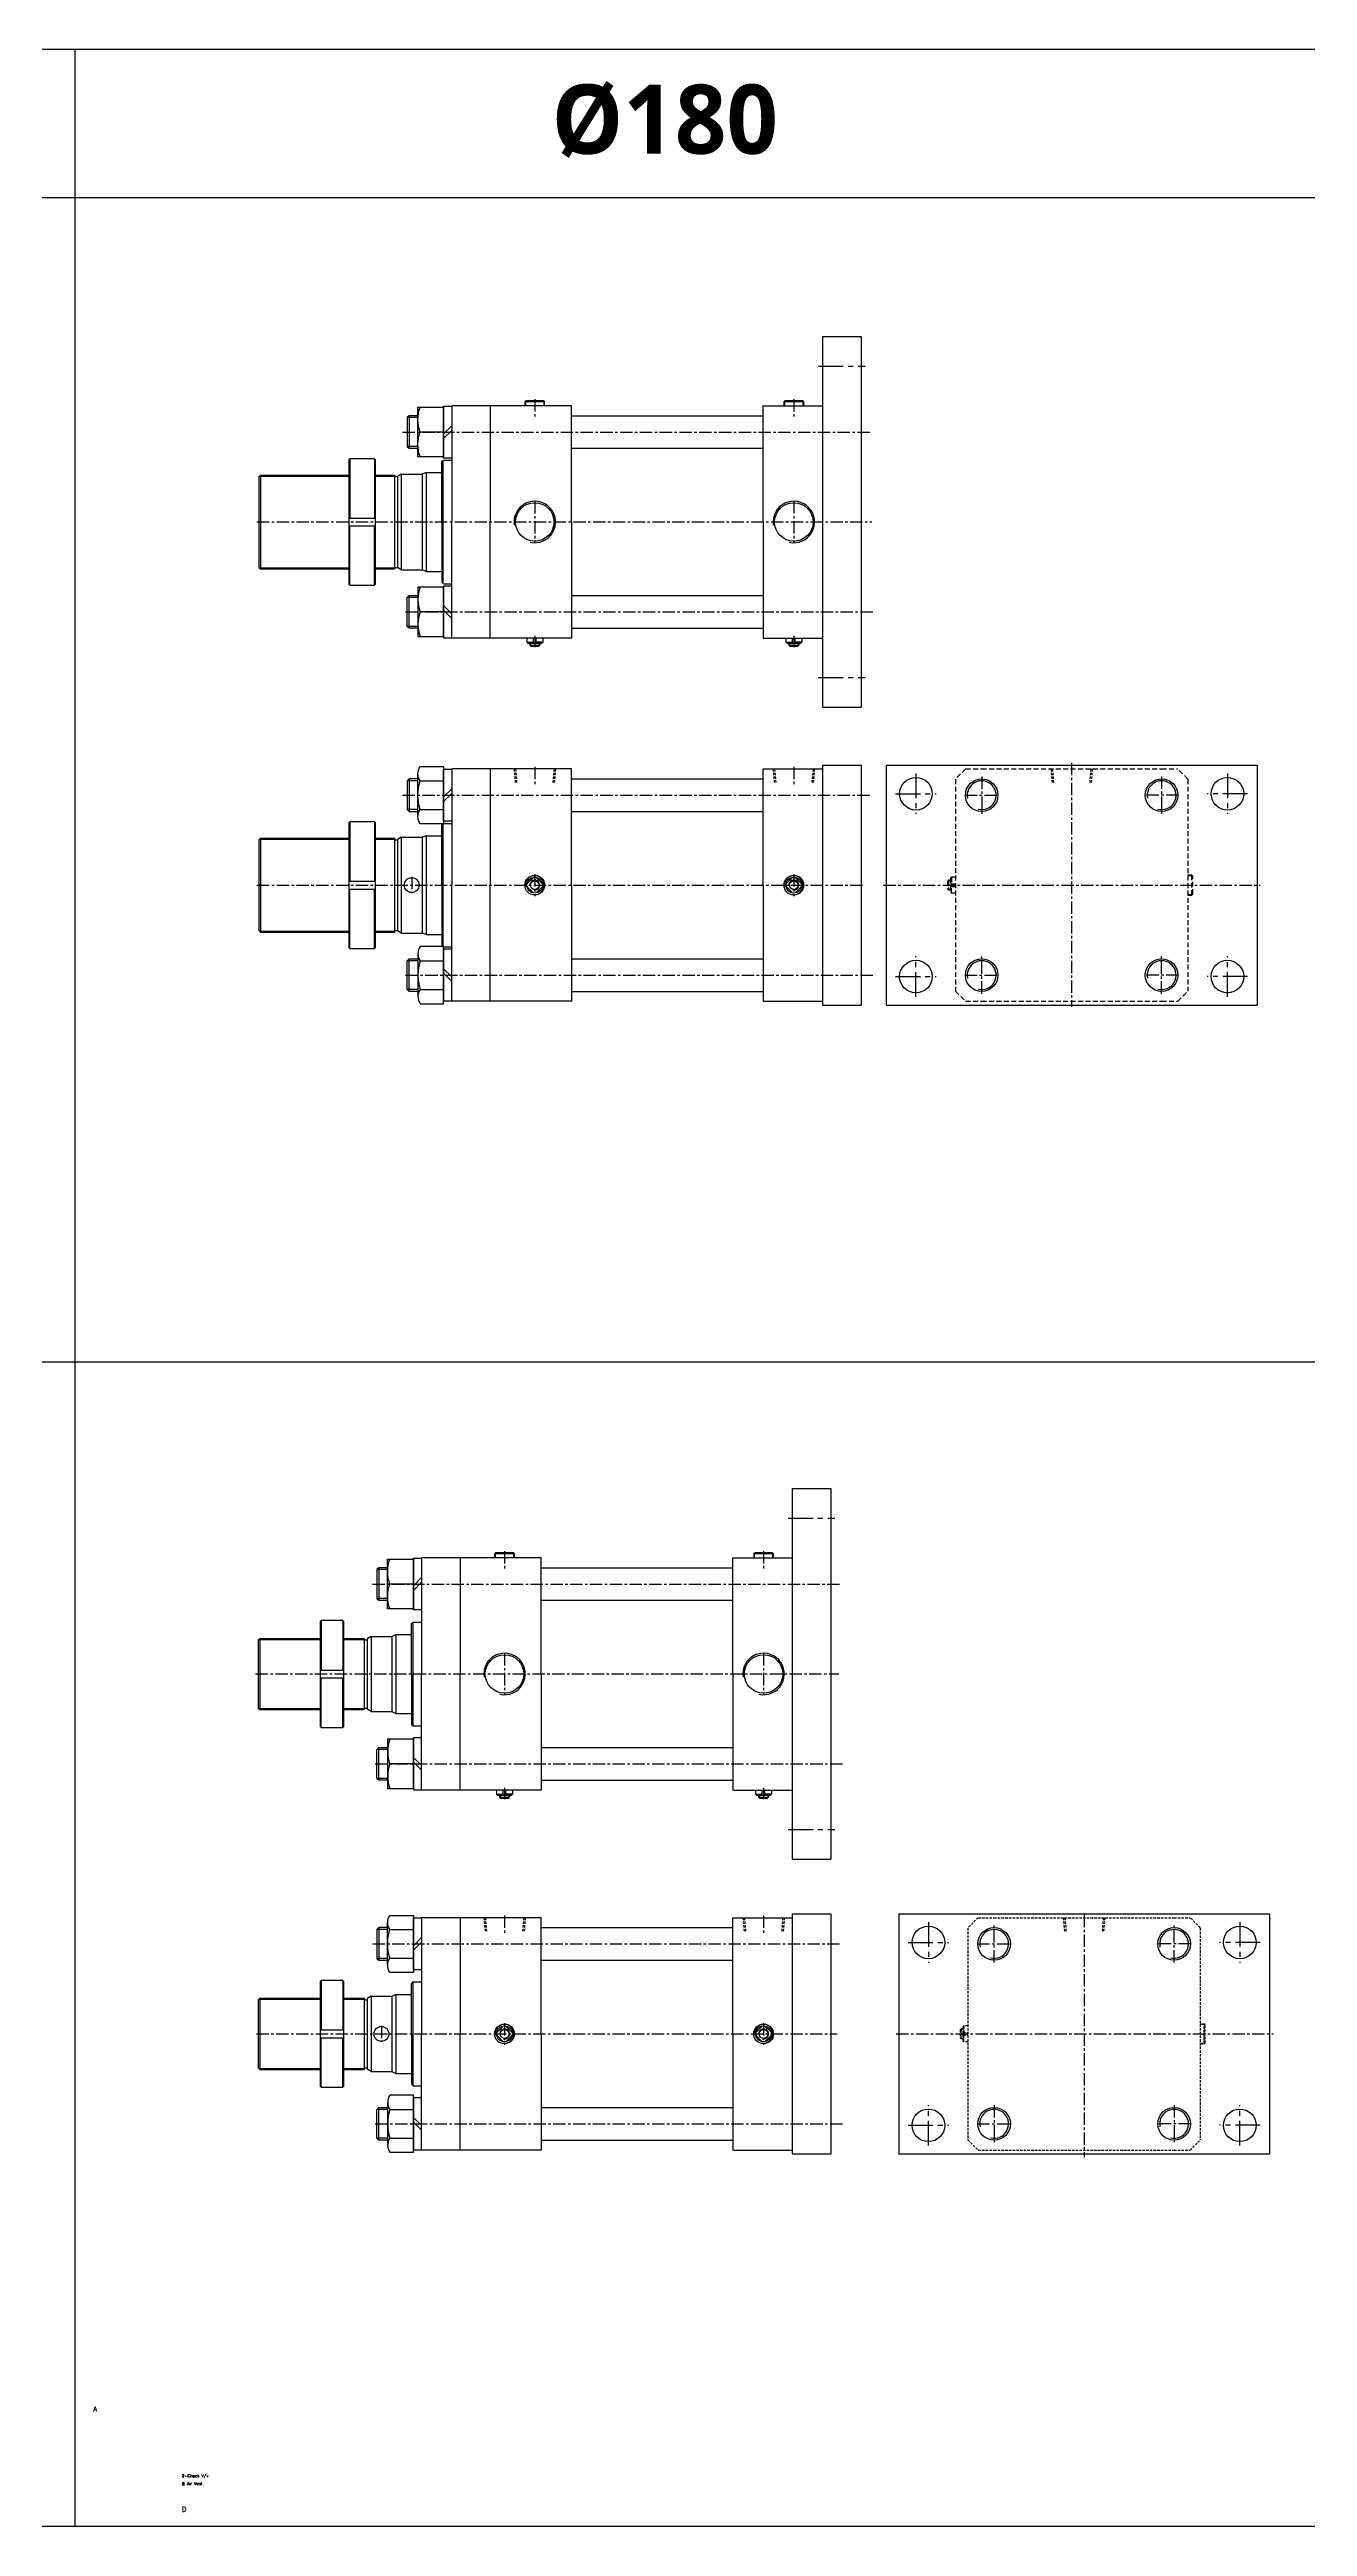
# Model space of a CAD drawing. Extents: x -819 to 29893, y -8942 to 3948.
# Drawn here: x 3517 to 4789, y 0 to 2506 of the extents above; entities that cross this region are included whole.
import ezdxf

# ---------------------------------------------------------------- set-up
doc = ezdxf.new("R2010")
doc.units = 0
doc.header["$LTSCALE"] = 10
doc.header["$MEASUREMENT"] = 0
for name, pattern in [('CENTER', [2, 1.25, -0.25, 0.25, -0.25]), ('CENTERX2', [4, 2.5, -0.5, 0.5, -0.5]), ('HIDDEN', [0.375, 0.25, -0.125]), ('HIDDENX2', [0.75, 0.5, -0.25])]:
    doc.linetypes.add(name, pattern=pattern)
doc.layers.get('0').update_dxf_attribs({"linetype": 'CONTINUOUS'})
for name, color, linetype in [('CEN', 1, 'CENTERX2'), ('CENTER', 1, 'CENTER'), ('ML', 7, 'CONTINUOUS'), ('THIN', 3, 'CONTINUOUS'), ('외형선', 3, 'CONTINUOUS')]:
    doc.layers.add(name, color=color, linetype=linetype)
doc.styles.add('GHS', font='romans', dxfattribs={"bigfont": 'ghs'})
doc.styles.add('문자', font='romans.shx')

msp = doc.modelspace()

# ---------------------------------------------------------------- linework, layer by layer
for p, q in [((8133.3, 2505.7), (0, 2505.7)), ((3543.2, 0), (3543.2, 2505.7)), ((8133.3, 2355.7), (0, 2355.7)), ((8133.3, 1177.9), (0, 1177.9)), ((8133.3, 0), (0, 0))]:
    msp.add_line(p, q)
at = {"layer": 'CEN', "color": 1, "linetype": 'CENTER', "ltscale": 2}
for p, q in [((4294.9, 2185.3), (4341.9, 2185.3)), ((4294.9, 1870.3), (4341.9, 1870.3)), ((4393.4, 1773.4), (4393.4, 1732.4)), ((4708.4, 1773.4), (4708.4, 1732.4)), ((4372.9, 1752.9), (4413.9, 1752.9)), ((4728.9, 1752.9), (4687.9, 1752.9)), ((4393.4, 1547.4), (4393.4, 1588.4)), ((4708.4, 1547.4), (4708.4, 1588.4)), ((4372.9, 1567.9), (4413.9, 1567.9)), ((4728.9, 1567.9), (4687.9, 1567.9)), ((4264.3, 1019.9), (4311.3, 1019.9)), ((4264.3, 704.9), (4311.3, 704.9)), ((4406, 611.3), (4406, 570.3)), ((4721, 611.3), (4721, 570.3)), ((4385.5, 590.8), (4426.5, 590.8)), ((4741.5, 590.8), (4700.5, 590.8)), ((4406, 385.3), (4406, 426.3)), ((4721, 385.3), (4721, 426.3)), ((4385.5, 405.8), (4426.5, 405.8)), ((4741.5, 405.8), (4700.5, 405.8))]:
    msp.add_line(p, q, dxfattribs=at)
at = {"layer": 'CENTER'}
for p, q in [((4459.9, 1770.2), (4459.9, 1732.6)), ((4641.9, 1770.2), (4641.9, 1732.6)), ((4442.7, 1751.4), (4477, 1751.4)), ((4659, 1751.4), (4624.7, 1751.4)), ((4459.9, 1550.6), (4459.9, 1588.2)), ((4641.9, 1550.6), (4641.9, 1588.2)), ((4442.7, 1569.4), (4477, 1569.4)), ((4659, 1569.4), (4624.7, 1569.4)), ((4472.5, 570.6), (4472.5, 608.1)), ((4654.5, 570.6), (4654.5, 608.1)), ((4455.4, 589.3), (4489.6, 589.3)), ((4671.6, 589.3), (4637.4, 589.3)), ((4472.5, 426.1), (4472.5, 388.6)), ((4654.5, 426.1), (4654.5, 388.6)), ((4455.4, 407.3), (4489.6, 407.3)), ((4671.6, 407.3), (4637.4, 407.3))]:
    msp.add_line(p, q, dxfattribs=at)
at = {"layer": 'ML'}
for p, q in [((4298.9, 2215.3), (4298.9, 1840.3)), ((4298.9, 2215.3), (4337.9, 2215.3)), ((4337.9, 2215.3), (4337.9, 1840.3)), ((3880.8, 2135.3), (3880.8, 2102.3)), ((3998.9, 2150.3), (3997.9, 2149.3)), ((4017.9, 2149.3), (3997.9, 2149.3)), ((3997.9, 2149.3), (3997.9, 2145.3)), ((4016.9, 2150.3), (3998.9, 2150.3)), ((4016.9, 2150.3), (4017.9, 2149.3)), ((4017.9, 2145.3), (4017.9, 2149.3)), ((4238.9, 2027.8), (4238.9, 2145.3)), ((4238.9, 2145.3), (4298.9, 2145.3)), ((4260.9, 2150.3), (4259.9, 2149.3)), ((4279.9, 2149.3), (4259.9, 2149.3)), ((4259.9, 2149.3), (4259.9, 2145.3)), ((4278.9, 2150.3), (4260.9, 2150.3)), ((4278.9, 2150.3), (4279.9, 2149.3)), ((4279.9, 2145.3), (4279.9, 2149.3)), ((3915.7, 2118.8), (3891.9, 2118.8)), ((3915.7, 2117), (3923.9, 2125.2)), ((3915.7, 2112.3), (3923.9, 2120.5)), ((3819.9, 2090.8), (3820.9, 2091.8)), ((3819.9, 2090.8), (3819.9, 1964.8)), ((3820.9, 2091.8), (3820.9, 2031.8)), ((3845.9, 2091.8), (3820.9, 2091.8)), ((3845.9, 2091.8), (3845.9, 2031.8)), ((3845.9, 2091.8), (3846.9, 2090.8)), ((3846.9, 1964.8), (3846.9, 2090.8)), ((3728.9, 2073.8), (3730.4, 2075.3)), ((3730.4, 2075.3), (3730.4, 1980.3)), ((3872.9, 2076.3), (3868.9, 2073.9)), ((3897.9, 2077.8), (3893.9, 2076.3)), ((3819.9, 2031.8), (3846.9, 2031.8)), ((3819.9, 2023.8), (3846.9, 2023.8)), ((3820.9, 1963.8), (3820.9, 2023.8)), ((3845.9, 1963.8), (3845.9, 2023.8)), ((4238.9, 2027.8), (4238.9, 1910.3)), ((3728.9, 1981.8), (3730.4, 1980.3)), ((3872.9, 1979.3), (3868.9, 1981.6)), ((3819.9, 1964.8), (3820.9, 1963.8)), ((3820.9, 1963.8), (3845.9, 1963.8)), ((3845.9, 1963.8), (3846.9, 1964.8)), ((3897.9, 1977.8), (3893.9, 1979.3)), ((3880.8, 1920.3), (3880.8, 1953.3)), ((3915.7, 1936.8), (3891.9, 1936.8)), ((3915.7, 1943.2), (3923.9, 1935)), ((3915.7, 1938.5), (3923.9, 1930.3)), ((3999.9, 1910.3), (3999.9, 1906.3)), ((4000.9, 1905.3), (3999.9, 1906.3)), ((3999.9, 1906.3), (4006.6, 1906.3)), ((4000.9, 1905.3), (4014.9, 1905.3)), ((4002.9, 1905.3), (4002.9, 1903.3)), ((4006.6, 1905.3), (4006.6, 1910.3)), ((4009.2, 1905.3), (4009.2, 1910.3)), ((4015.9, 1906.3), (4009.2, 1906.3)), ((4012.9, 1905.3), (4012.9, 1903.3)), ((4014.9, 1905.3), (4015.9, 1906.3)), ((4015.9, 1910.3), (4015.9, 1906.3)), ((4238.9, 1910.3), (4298.9, 1910.3)), ((4261.9, 1910.3), (4261.9, 1906.3)), ((4261.9, 1906.3), (4268.6, 1906.3)), ((4262.9, 1905.3), (4261.9, 1906.3)), ((4262.9, 1905.3), (4276.9, 1905.3)), ((4264.9, 1905.3), (4264.9, 1903.3)), ((4268.6, 1905.3), (4268.6, 1910.3)), ((4271.2, 1905.3), (4271.2, 1910.3)), ((4277.9, 1906.3), (4271.2, 1906.3)), ((4274.9, 1905.3), (4274.9, 1903.3)), ((4276.9, 1905.3), (4277.9, 1906.3)), ((4277.9, 1910.3), (4277.9, 1906.3)), ((4002.9, 1903.3), (4012.9, 1903.3)), ((4003.9, 1902.3), (4002.9, 1903.3)), ((4003.9, 1902.3), (4011.9, 1902.3)), ((4011.9, 1902.3), (4012.9, 1903.3)), ((4264.9, 1903.3), (4274.9, 1903.3)), ((4265.9, 1902.3), (4264.9, 1903.3)), ((4265.9, 1902.3), (4273.9, 1902.3)), ((4273.9, 1902.3), (4274.9, 1903.3)), ((4298.9, 1840.3), (4337.9, 1840.3)), ((4298.9, 1781.9), (4298.9, 1538.9)), ((4298.9, 1781.9), (4337.9, 1781.9)), ((4337.9, 1781.9), (4337.9, 1538.9)), ((4363.4, 1781.9), (4738.4, 1781.9)), ((4363.4, 1781.9), (4363.4, 1538.9)), ((4738.4, 1781.9), (4738.4, 1538.9)), ((3880.8, 1767.9), (3880.8, 1734.9)), ((3889.7, 1729.8), (3889.7, 1773.1)), ((3891.9, 1765.8), (3915.7, 1765.8)), ((3915.7, 1749.6), (3923.9, 1757.8)), ((4238.9, 1777.9), (4298.9, 1777.9)), ((4238.9, 1660.4), (4238.9, 1777.9)), ((3891.9, 1737), (3915.7, 1737)), ((3915.7, 1745), (3923.9, 1753.2)), ((3728.9, 1706.4), (3730.4, 1707.9)), ((3730.4, 1707.9), (3730.4, 1612.9)), ((3819.9, 1723.4), (3820.9, 1724.4)), ((3819.9, 1723.4), (3819.9, 1597.4)), ((3845.9, 1724.4), (3820.9, 1724.4)), ((3820.9, 1724.4), (3820.9, 1664.4)), ((3845.9, 1724.4), (3846.9, 1723.4)), ((3845.9, 1724.4), (3845.9, 1664.4)), ((3846.9, 1597.4), (3846.9, 1723.4)), ((3872.9, 1708.9), (3868.9, 1706.6)), ((3897.9, 1710.4), (3893.9, 1708.9)), ((3819.9, 1664.4), (3846.9, 1664.4)), ((3819.9, 1656.4), (3846.9, 1656.4)), ((3820.9, 1596.4), (3820.9, 1656.4)), ((3845.9, 1596.4), (3845.9, 1656.4)), ((4006.6, 1668.3), (4000, 1661.7)), ((4000, 1659.1), (4006.6, 1652.5)), ((4009.2, 1668.3), (4015.8, 1661.7)), ((4015.8, 1659.1), (4009.2, 1652.5)), ((4238.9, 1660.4), (4238.9, 1542.9)), ((4268.6, 1668.3), (4262, 1661.7)), ((4262, 1659.1), (4268.6, 1652.5)), ((4271.2, 1668.3), (4277.8, 1661.7)), ((4277.8, 1659.1), (4271.2, 1652.5)), ((3728.9, 1614.4), (3730.4, 1612.9)), ((3872.9, 1611.9), (3868.9, 1614.2)), ((3897.9, 1610.4), (3893.9, 1611.9)), ((3819.9, 1597.4), (3820.9, 1596.4)), ((3820.9, 1596.4), (3845.9, 1596.4)), ((3845.9, 1596.4), (3846.9, 1597.4)), ((3880.8, 1552.9), (3880.8, 1585.9)), ((3889.7, 1591.1), (3889.7, 1547.8)), ((3891.9, 1583.8), (3915.7, 1583.8)), ((3891.9, 1555), (3915.7, 1555)), ((3915.7, 1575.8), (3923.9, 1567.6)), ((3915.7, 1571.2), (3923.9, 1563)), ((4238.9, 1542.9), (4298.9, 1542.9)), ((4298.9, 1538.9), (4337.9, 1538.9)), ((4363.4, 1538.9), (4738.4, 1538.9)), ((4268.3, 1049.9), (4268.3, 674.9)), ((4268.3, 1049.9), (4307.3, 1049.9)), ((4307.3, 1049.9), (4307.3, 674.9)), ((3968.3, 984.9), (3967.3, 983.9)), ((3987.3, 983.9), (3967.3, 983.9)), ((3967.3, 983.9), (3967.3, 979.9)), ((3986.3, 984.9), (3968.3, 984.9)), ((3986.3, 984.9), (3987.3, 983.9)), ((3987.3, 979.9), (3987.3, 983.9)), ((4208.3, 862.4), (4208.3, 979.9)), ((4208.3, 979.9), (4268.3, 979.9)), ((4230.3, 984.9), (4229.3, 983.9)), ((4249.3, 983.9), (4229.3, 983.9)), ((4229.3, 983.9), (4229.3, 979.9)), ((4248.3, 984.9), (4230.3, 984.9)), ((4248.3, 984.9), (4249.3, 983.9)), ((4249.3, 979.9), (4249.3, 983.9)), ((3850.2, 969.9), (3850.2, 936.9)), ((3885.1, 953.4), (3861.4, 953.4)), ((3885.1, 951.7), (3893.3, 959.9)), ((3885.1, 947), (3893.3, 955.2)), ((3790.8, 915.4), (3791.8, 916.4)), ((3790.8, 915.4), (3790.8, 809.4)), ((3791.8, 916.4), (3791.8, 866.4)), ((3813.8, 916.4), (3791.8, 916.4)), ((3813.8, 916.4), (3813.8, 866.4)), ((3813.8, 916.4), (3814.8, 915.4)), ((3814.8, 809.4), (3814.8, 915.4)), ((3863.3, 900.4), (3867.3, 902.4)), ((3728.3, 896.9), (3729.8, 898.4)), ((3729.8, 898.4), (3729.8, 826.4)), ((3842.3, 900.4), (3838.3, 898.1)), ((3790.8, 866.4), (3814.8, 866.4)), ((3790.8, 858.4), (3814.8, 858.4)), ((3791.8, 808.4), (3791.8, 858.4)), ((3813.8, 808.4), (3813.8, 858.4)), ((4208.3, 862.4), (4208.3, 744.9)), ((3728.3, 827.9), (3729.8, 826.4)), ((3791.8, 808.4), (3790.8, 809.4)), ((3791.8, 808.4), (3813.8, 808.4)), ((3813.8, 808.4), (3814.8, 809.4)), ((3842.3, 824.4), (3838.3, 826.8)), ((3863.3, 824.4), (3867.3, 822.4)), ((3850.2, 754.9), (3850.2, 787.9)), ((3885.1, 777.9), (3893.3, 769.7)), ((3885.1, 771.4), (3861.4, 771.4)), ((3885.1, 773.2), (3893.3, 765)), ((3969.3, 744.9), (3969.3, 740.9)), ((3970.3, 739.9), (3969.3, 740.9)), ((3969.3, 740.9), (3976, 740.9)), ((3970.3, 739.9), (3984.3, 739.9)), ((3972.3, 739.9), (3972.3, 737.9)), ((3972.3, 737.9), (3982.3, 737.9)), ((3973.3, 736.9), (3972.3, 737.9)), ((3973.3, 736.9), (3981.3, 736.9)), ((3976, 739.9), (3976, 744.9)), ((3978.6, 739.9), (3978.6, 744.9)), ((3985.3, 740.9), (3978.6, 740.9)), ((3981.3, 736.9), (3982.3, 737.9)), ((3982.3, 739.9), (3982.3, 737.9)), ((3984.3, 739.9), (3985.3, 740.9)), ((3985.3, 744.9), (3985.3, 740.9)), ((4208.3, 744.9), (4268.3, 744.9)), ((4231.3, 744.9), (4231.3, 740.9)), ((4231.3, 740.9), (4238, 740.9)), ((4232.3, 739.9), (4231.3, 740.9)), ((4232.3, 739.9), (4246.3, 739.9)), ((4234.3, 739.9), (4234.3, 737.9)), ((4234.3, 737.9), (4244.3, 737.9)), ((4235.3, 736.9), (4234.3, 737.9)), ((4235.3, 736.9), (4243.3, 736.9)), ((4238, 739.9), (4238, 744.9)), ((4240.6, 739.9), (4240.6, 744.9)), ((4247.3, 740.9), (4240.6, 740.9)), ((4243.3, 736.9), (4244.3, 737.9)), ((4244.3, 739.9), (4244.3, 737.9)), ((4246.3, 739.9), (4247.3, 740.9)), ((4247.3, 744.9), (4247.3, 740.9)), ((4268.3, 674.9), (4307.3, 674.9)), ((3850.2, 605.8), (3850.2, 572.8)), ((3859.1, 567.7), (3859.1, 611)), ((3861.4, 603.8), (3885.1, 603.8)), ((4208.3, 615.8), (4268.3, 615.8)), ((4208.3, 498.3), (4208.3, 615.8)), ((4268.3, 619.8), (4268.3, 376.8)), ((4268.3, 619.8), (4307.3, 619.8)), ((4307.3, 619.8), (4307.3, 376.8)), ((4376, 619.8), (4751, 619.8)), ((4376, 619.8), (4376, 376.8)), ((4751, 619.8), (4751, 376.8)), ((3885.1, 587.5), (3893.3, 595.7)), ((3885.1, 582.9), (3893.3, 591.1)), ((3790.8, 551.3), (3791.8, 552.3)), ((3790.8, 551.3), (3790.8, 445.3)), ((3813.8, 552.3), (3791.8, 552.3)), ((3791.8, 552.3), (3791.8, 502.3)), ((3813.8, 552.3), (3814.8, 551.3)), ((3813.8, 552.3), (3813.8, 502.3)), ((3814.8, 445.3), (3814.8, 551.3)), ((3861.4, 574.9), (3885.1, 574.9)), ((3728.3, 532.8), (3729.8, 534.3)), ((3729.8, 534.3), (3729.8, 462.3)), ((3842.3, 536.3), (3838.3, 534)), ((3863.3, 536.3), (3867.3, 538.3)), ((3790.8, 502.3), (3814.8, 502.3)), ((3976, 506.2), (3969.5, 499.6)), ((3978.6, 506.2), (3985.2, 499.6)), ((4238, 506.2), (4231.5, 499.6)), ((4240.6, 506.2), (4247.2, 499.6)), ((3790.8, 494.3), (3814.8, 494.3)), ((3791.8, 444.3), (3791.8, 494.3)), ((3813.8, 444.3), (3813.8, 494.3)), ((3969.5, 497), (3976, 490.4)), ((3985.2, 497), (3978.6, 490.4)), ((4208.3, 498.3), (4208.3, 380.8)), ((4231.5, 497), (4238, 490.4)), ((4247.2, 497), (4240.6, 490.4)), ((3728.3, 463.8), (3729.8, 462.3)), ((3842.3, 460.3), (3838.3, 462.6)), ((3863.3, 460.3), (3867.3, 458.3)), ((3791.8, 444.3), (3790.8, 445.3)), ((3791.8, 444.3), (3813.8, 444.3)), ((3813.8, 444.3), (3814.8, 445.3)), ((3859.1, 429), (3859.1, 385.7)), ((3850.2, 390.8), (3850.2, 423.8)), ((3861.4, 421.8), (3885.1, 421.8)), ((3885.1, 413.7), (3893.3, 405.5)), ((3885.1, 409.1), (3893.3, 400.9)), ((3861.4, 392.9), (3885.1, 392.9)), ((4208.3, 380.8), (4268.3, 380.8)), ((4268.3, 376.8), (4307.3, 376.8)), ((4376, 376.8), (4751, 376.8))]:
    msp.add_line(p, q, dxfattribs=at)
at = {"layer": 'ML', "color": 7}
for p, q in [((3923.9, 2145.3), (3923.9, 2027.8)), ((4044.9, 2145.3), (3923.9, 2145.3)), ((3962.9, 2145.3), (3962.9, 2027.8)), ((4044.9, 2027.8), (4044.9, 2145.3)), ((3728.9, 2073.8), (3728.9, 1981.8)), ((3865.9, 2075.3), (3865.9, 1980.3)), ((3868.9, 2073.9), (3868.9, 1981.6)), ((3872.9, 2076.3), (3872.9, 1979.3)), ((3893.9, 2076.3), (3893.9, 1979.3)), ((3897.9, 2077.8), (3897.9, 1977.8)), ((3923.9, 1910.3), (3923.9, 2027.8)), ((3962.9, 1910.3), (3962.9, 2027.8)), ((4044.9, 2027.8), (4044.9, 1910.3)), ((4044.9, 1910.3), (3923.9, 1910.3)), ((4044.9, 1910.3), (3962.9, 1910.3)), ((4044.9, 1777.9), (3923.9, 1777.9)), ((3923.9, 1777.9), (3923.9, 1660.4)), ((3962.9, 1777.9), (3962.9, 1660.4)), ((4044.9, 1660.4), (4044.9, 1777.9)), ((3728.9, 1706.4), (3728.9, 1614.4)), ((3865.9, 1707.9), (3865.9, 1612.9)), ((3868.9, 1706.6), (3868.9, 1614.2)), ((3872.9, 1708.9), (3872.9, 1611.9)), ((3893.9, 1708.9), (3893.9, 1611.9)), ((3897.9, 1710.4), (3897.9, 1610.4)), ((3923.9, 1542.9), (3923.9, 1660.4)), ((3962.9, 1542.9), (3962.9, 1660.4)), ((4044.9, 1660.4), (4044.9, 1542.9)), ((4044.9, 1542.9), (3923.9, 1542.9)), ((4044.9, 1542.9), (3962.9, 1542.9)), ((3893.3, 979.9), (3893.3, 862.4)), ((4014.3, 979.9), (3893.3, 979.9)), ((3932.3, 979.9), (3932.3, 862.4)), ((4014.3, 862.4), (4014.3, 979.9)), ((3867.3, 902.4), (3867.3, 822.4)), ((3728.3, 896.9), (3728.3, 827.9)), ((3835.3, 898.4), (3835.3, 826.4)), ((3838.3, 898.1), (3838.3, 826.8)), ((3842.3, 900.4), (3842.3, 824.4)), ((3863.3, 900.4), (3863.3, 824.4)), ((3893.3, 744.9), (3893.3, 862.4)), ((3932.3, 744.9), (3932.3, 862.4)), ((4014.3, 862.4), (4014.3, 744.9)), ((4014.3, 744.9), (3893.3, 744.9)), ((4014.3, 744.9), (3932.3, 744.9)), ((4014.3, 615.8), (3893.3, 615.8)), ((3893.3, 615.8), (3893.3, 498.3)), ((3932.3, 615.8), (3932.3, 498.3)), ((4014.3, 498.3), (4014.3, 615.8)), ((3728.3, 532.8), (3728.3, 463.8)), ((3835.3, 534.3), (3835.3, 462.3)), ((3838.3, 534), (3838.3, 462.6)), ((3842.3, 536.3), (3842.3, 460.3)), ((3863.3, 536.3), (3863.3, 460.3)), ((3867.3, 538.3), (3867.3, 458.3)), ((3893.3, 380.8), (3893.3, 498.3)), ((3932.3, 380.8), (3932.3, 498.3)), ((4014.3, 498.3), (4014.3, 380.8)), ((4014.3, 380.8), (3893.3, 380.8)), ((4014.3, 380.8), (3932.3, 380.8))]:
    msp.add_line(p, q, dxfattribs=at)
at = {"layer": 'ML', "color": 2}
for p, q in [((3998.4, 2149.8), (3998.4, 2145.3)), ((4017.4, 2145.3), (4017.4, 2149.8)), ((4260.4, 2149.8), (4260.4, 2145.3)), ((4279.4, 2145.3), (4279.4, 2149.8)), ((4003.4, 1905.3), (4003.4, 1902.8)), ((4012.4, 1905.3), (4012.4, 1902.8)), ((4265.4, 1905.3), (4265.4, 1902.8)), ((4274.4, 1905.3), (4274.4, 1902.8)), ((3967.8, 984.4), (3967.8, 979.9)), ((3986.8, 979.9), (3986.8, 984.4)), ((4229.8, 984.4), (4229.8, 979.9)), ((4248.8, 979.9), (4248.8, 984.4)), ((3972.8, 739.9), (3972.8, 737.4)), ((3981.8, 739.9), (3981.8, 737.4)), ((4234.8, 739.9), (4234.8, 737.4)), ((4243.8, 739.9), (4243.8, 737.4))]:
    msp.add_line(p, q, dxfattribs=at)
at = {"layer": 'ML', "color": 1, "linetype": 'CENTER'}
for p, q in [((4007.9, 2048.7), (4007.9, 2006.8)), ((4269.9, 2048.7), (4269.9, 2006.8)), ((4007.9, 1912.5), (4007.9, 1901)), ((4269.9, 1912.5), (4269.9, 1901)), ((4550.9, 1784), (4550.9, 1537.4)), ((3883.4, 1668.7), (3883.4, 1652.2)), ((4007.9, 1671.4), (4007.9, 1649.4)), ((4269.9, 1671.4), (4269.9, 1649.4)), ((4360.5, 1660.4), (4741.4, 1660.4)), ((3977.3, 883.4), (3977.3, 841.5)), ((4239.3, 883.4), (4239.3, 841.5)), ((3977.3, 747.2), (3977.3, 735.7)), ((4239.3, 747.2), (4239.3, 735.7)), ((4563.5, 618.7), (4563.5, 373.7)), ((3852.8, 506.6), (3852.8, 490.1)), ((3977.3, 509.3), (3977.3, 487.3)), ((4239.3, 509.3), (4239.3, 487.3)), ((4373.5, 498.3), (4754.9, 498.3))]:
    msp.add_line(p, q, dxfattribs=at)
at = {"layer": 'ML', "color": 6, "linetype": 'HIDDEN'}
for p, q in [((3986.9, 1777.9), (3988.2, 1763.9)), ((3988.4, 1777.9), (3989.6, 1763.9)), ((4027.4, 1777.9), (4026.1, 1763.9)), ((4028.8, 1777.9), (4027.6, 1763.9)), ((4248.9, 1777.9), (4250.2, 1763.9)), ((4250.4, 1777.9), (4251.6, 1763.9)), ((4289.4, 1777.9), (4288.1, 1763.9)), ((4290.8, 1777.9), (4289.6, 1763.9)), ((4529.9, 1777.9), (4531.1, 1763.9)), ((4531.4, 1777.9), (4532.6, 1763.9)), ((4570.3, 1777.9), (4569.1, 1763.9)), ((4571.8, 1777.9), (4570.6, 1763.9)), ((3956.4, 615.8), (3957.6, 601.8)), ((3957.9, 615.8), (3959.1, 601.8)), ((3996.8, 615.8), (3995.6, 601.8)), ((3998.3, 615.8), (3997.1, 601.8)), ((4218.4, 615.8), (4219.6, 601.8)), ((4219.9, 615.8), (4221.1, 601.8)), ((4258.8, 615.8), (4257.6, 601.8)), ((4260.3, 615.8), (4259.1, 601.8)), ((4446, 605.4), (4446, 391.2)), ((4456.4, 615.8), (4472.5, 615.8)), ((4472.5, 615.8), (4654.5, 615.8)), ((4542.5, 615.8), (4543.7, 601.8)), ((4544, 615.8), (4545.2, 601.8)), ((4582.9, 615.8), (4581.7, 601.8)), ((4584.4, 615.8), (4583.2, 601.8)), ((4654.5, 615.8), (4670.6, 615.8)), ((4681, 605.4), (4681, 391.2)), ((4438, 502.3), (4439, 503.3)), ((4438, 502.3), (4438, 494.3)), ((4441, 502.8), (4438.5, 502.8)), ((4441, 503.3), (4439, 503.3)), ((4439, 503.3), (4439, 493.3)), ((4441, 505.3), (4442, 506.3)), ((4441, 505.3), (4441, 491.3)), ((4446, 506.3), (4442, 506.3)), ((4442, 506.3), (4442, 499.6)), ((4685, 508.3), (4681, 508.3)), ((4685.5, 507.8), (4681, 507.8)), ((4685, 488.3), (4685, 508.3)), ((4686, 507.3), (4685, 508.3)), ((4686, 489.3), (4686, 507.3)), ((4438, 494.3), (4439, 493.3)), ((4441, 493.8), (4438.5, 493.8)), ((4441, 493.3), (4439, 493.3)), ((4441, 499.6), (4446, 499.6)), ((4441, 497), (4446, 497)), ((4441, 491.3), (4442, 490.3)), ((4442, 490.3), (4442, 497)), ((4446, 490.3), (4442, 490.3)), ((4681, 488.8), (4685.5, 488.8)), ((4681, 488.3), (4685, 488.3)), ((4686, 489.3), (4685, 488.3)), ((4456.4, 380.8), (4472.5, 380.8)), ((4472.5, 380.8), (4654.5, 380.8)), ((4654.5, 380.8), (4670.6, 380.8))]:
    msp.add_line(p, q, dxfattribs=at)
at = {"layer": 'ML', "color": 6, "linetype": 'HIDDENX2'}
for p, q in [((4433.4, 1767.5), (4433.4, 1553.3)), ((4443.7, 1777.9), (4459.9, 1777.9)), ((4459.9, 1777.9), (4641.9, 1777.9)), ((4641.9, 1777.9), (4658, 1777.9)), ((4668.4, 1767.5), (4668.4, 1553.3)), ((4425.4, 1664.4), (4426.4, 1665.4)), ((4425.4, 1664.4), (4425.4, 1656.4)), ((4425.4, 1656.4), (4426.4, 1655.4)), ((4428.4, 1664.9), (4425.9, 1664.9)), ((4428.4, 1655.9), (4425.9, 1655.9)), ((4428.4, 1665.4), (4426.4, 1665.4)), ((4426.4, 1665.4), (4426.4, 1655.4)), ((4428.4, 1655.4), (4426.4, 1655.4)), ((4428.4, 1667.4), (4429.4, 1668.4)), ((4428.4, 1667.4), (4428.4, 1653.4)), ((4428.4, 1661.7), (4433.4, 1661.7)), ((4428.4, 1659.1), (4433.4, 1659.1)), ((4433.4, 1668.4), (4429.4, 1668.4)), ((4429.4, 1668.4), (4429.4, 1661.7)), ((4429.4, 1652.4), (4429.4, 1659.1)), ((4672.4, 1670.4), (4668.4, 1670.4)), ((4672.9, 1669.9), (4668.4, 1669.9)), ((4672.4, 1650.4), (4672.4, 1670.4)), ((4673.4, 1669.4), (4672.4, 1670.4)), ((4673.4, 1651.4), (4673.4, 1669.4)), ((4428.4, 1653.4), (4429.4, 1652.4)), ((4433.4, 1652.4), (4429.4, 1652.4)), ((4668.4, 1650.9), (4672.9, 1650.9)), ((4668.4, 1650.4), (4672.4, 1650.4)), ((4673.4, 1651.4), (4672.4, 1650.4)), ((4443.7, 1542.9), (4459.9, 1542.9)), ((4459.9, 1542.9), (4641.9, 1542.9)), ((4641.9, 1542.9), (4658, 1542.9))]:
    msp.add_line(p, q, dxfattribs=at)
at = {"layer": 'ML'}
for points in [[(3889.7, 2135.3), (3880.8, 2135.3), (3878.9, 2133.4), (3878.9, 2104.1), (3880.8, 2102.3), (3889.7, 2102.3)], [(3923.9, 2145), (3923.9, 2092.5), (3915.7, 2092.5), (3915.7, 2145), (3923.9, 2145)], [(3923.9, 1910.5), (3923.9, 1963), (3915.7, 1963), (3915.7, 1910.5), (3923.9, 1910.5)], [(3889.7, 1920.3), (3880.8, 1920.3), (3878.9, 1922.1), (3878.9, 1951.4), (3880.8, 1953.3), (3889.7, 1953.3)], [(3889.7, 1767.9), (3880.8, 1767.9), (3878.9, 1766), (3878.9, 1736.8), (3880.8, 1734.9), (3889.7, 1734.9)], [(3923.9, 1777.7), (3923.9, 1725.2), (3915.7, 1725.2), (3915.7, 1777.7), (3923.9, 1777.7)], [(3889.7, 1552.9), (3880.8, 1552.9), (3878.9, 1554.8), (3878.9, 1584), (3880.8, 1585.9), (3889.7, 1585.9)], [(3923.9, 1543.2), (3923.9, 1595.7), (3915.7, 1595.7), (3915.7, 1543.2), (3923.9, 1543.2)], [(3893.3, 979.7), (3893.3, 927.2), (3885.1, 927.2), (3885.1, 979.7), (3893.3, 979.7)], [(3859.1, 969.9), (3850.2, 969.9), (3848.3, 968.1), (3848.3, 938.8), (3850.2, 936.9), (3859.1, 936.9)], [(3859.1, 754.9), (3850.2, 754.9), (3848.3, 756.8), (3848.3, 786.1), (3850.2, 787.9), (3859.1, 787.9)], [(3893.3, 745.2), (3893.3, 797.7), (3885.1, 797.7), (3885.1, 745.2), (3893.3, 745.2)], [(3859.1, 605.8), (3850.2, 605.8), (3848.3, 603.9), (3848.3, 574.7), (3850.2, 572.8), (3859.1, 572.8)], [(3893.3, 615.6), (3893.3, 563.1), (3885.1, 563.1), (3885.1, 615.6), (3893.3, 615.6)], [(3893.3, 381.1), (3893.3, 433.6), (3885.1, 433.6), (3885.1, 381.1), (3893.3, 381.1)], [(3859.1, 390.8), (3850.2, 390.8), (3848.3, 392.7), (3848.3, 421.9), (3850.2, 423.8), (3859.1, 423.8)]]:
    msp.add_lwpolyline(points, dxfattribs=at)
for points in [[(3915.7, 2093.8), (3889.7, 2093.8), (3889.7, 2143.8), (3915.7, 2143.8)], [(3915.7, 1961.8), (3889.7, 1961.8), (3889.7, 1911.8), (3915.7, 1911.8)], [(3885.1, 928.4), (3859.1, 928.4), (3859.1, 978.4), (3885.1, 978.4)], [(3885.1, 796.4), (3859.1, 796.4), (3859.1, 746.4), (3885.1, 746.4)]]:
    msp.add_lwpolyline(points, close=True, dxfattribs=at)
for points in [[(3891.9, 2093.8, -0.178633), (3891.9, 2118.8, -0.178633), (3891.9, 2143.8)], [(3891.9, 1961.8, 0.178633), (3891.9, 1936.8, 0.178633), (3891.9, 1911.8)], [(3915.7, 1722.5), (3891.9, 1722.5, -0.309401), (3891.9, 1737, -0.154701), (3891.9, 1765.8, -0.309401), (3891.9, 1780.3), (3915.7, 1780.3), (3915.7, 1722.5)], [(3915.7, 1598.3), (3891.9, 1598.3, 0.309401), (3891.9, 1583.8, 0.154701), (3891.9, 1555, 0.309401), (3891.9, 1540.5), (3915.7, 1540.5), (3915.7, 1598.3)], [(3861.4, 928.4, -0.178633), (3861.4, 953.4, -0.178633), (3861.4, 978.4)], [(3861.4, 796.4, 0.178633), (3861.4, 771.4, 0.178633), (3861.4, 746.4)], [(3885.1, 560.5), (3861.4, 560.5, -0.309401), (3861.4, 574.9, -0.154701), (3861.4, 603.8, -0.309401), (3861.4, 618.2), (3885.1, 618.2), (3885.1, 560.5)], [(3885.1, 436.2), (3861.4, 436.2, 0.309401), (3861.4, 421.8, 0.154701), (3861.4, 392.9, 0.309401), (3861.4, 378.5), (3885.1, 378.5), (3885.1, 436.2)]]:
    msp.add_lwpolyline(points, format="xyb", dxfattribs=at)
for centre, radius in [((4007.9, 2027.8), 19.5), ((4269.9, 2027.8), 19.5), ((4393.4, 1752.9), 16.5), ((4459.9, 1751.4), 16.5), ((4641.9, 1751.4), 16.5), ((4708.4, 1752.9), 16.5), ((3883.4, 1660.4), 7.5), ((4007.9, 1660.4), 10), ((4007.9, 1660.4), 8), ((4007.9, 1660.4), 4.5), ((4269.9, 1660.4), 10), ((4269.9, 1660.4), 8), ((4269.9, 1660.4), 4.5), ((4393.4, 1567.9), 16.5), ((4459.9, 1569.4), 16.5), ((4641.9, 1569.4), 16.5), ((4708.4, 1567.9), 16.5), ((3977.3, 862.4), 19.5), ((4239.3, 862.4), 19.5), ((4406, 590.8), 16.5), ((4472.5, 589.3), 16.5), ((4654.5, 589.3), 16.5), ((4721, 590.8), 16.5), ((3852.8, 498.3), 7.5), ((3977.3, 498.3), 10), ((3977.3, 498.3), 8), ((3977.3, 498.3), 4.5), ((4239.3, 498.3), 10), ((4239.3, 498.3), 8), ((4239.3, 498.3), 4.5), ((4406, 405.8), 16.5), ((4472.5, 407.3), 16.5), ((4654.5, 407.3), 16.5), ((4721, 405.8), 16.5)]:
    msp.add_circle(centre, radius, dxfattribs=at)
at = {"layer": 'ML', "color": 2}
for centre, radius, start, end in [((4007.9, 2027.8), 21, 257.2786, 188.7835), ((4269.9, 2027.8), 21, 257.2786, 188.7835), ((4459.9, 1751.4), 14.6, 255.4042, 192.5338), ((4641.9, 1751.4), 14.6, 255.4042, 192.5338), ((4007.9, 1660.4), 9.5, 261.4114, 188.1478), ((4007.9, 1660.4), 5, 257.904, 186.2569), ((4269.9, 1660.4), 9.5, 261.4114, 188.1478), ((4269.9, 1660.4), 5, 257.904, 186.2569), ((4459.9, 1569.4), 14.6, 255.4042, 192.5338), ((4641.9, 1569.4), 14.6, 255.4042, 192.5338), ((3977.3, 862.4), 21, 257.2786, 188.7835), ((4239.3, 862.4), 21, 257.2786, 188.7835), ((4472.5, 589.3), 14.6, 255.4042, 192.5338), ((4654.5, 589.3), 14.6, 255.4042, 192.5338), ((3977.3, 498.3), 9.5, 261.4114, 188.1478), ((3977.3, 498.3), 5, 257.904, 186.2569), ((4239.3, 498.3), 9.5, 261.4114, 188.1478), ((4239.3, 498.3), 5, 257.904, 186.2569), ((4472.5, 407.3), 14.6, 255.4042, 192.5338), ((4654.5, 407.3), 14.6, 255.4042, 192.5338)]:
    msp.add_arc(centre, radius, start, end, dxfattribs=at)
at = {"layer": 'ML', "color": 6, "linetype": 'HIDDENX2'}
for start, end in [(132.3542, 137.6458), (42.3542, 47.6458), (222.3542, 227.6458), (312.3542, 317.6458)]:
    msp.add_arc((4550.9, 1660.4), 159, start, end, dxfattribs=at)
at = {"layer": 'ML', "color": 6, "linetype": 'HIDDEN'}
for start, end in [(132.3542, 137.6458), (42.3542, 47.6458), (222.3542, 227.6458), (312.3542, 317.6458)]:
    msp.add_arc((4563.5, 498.3), 159, start, end, dxfattribs=at)
at = {"layer": 'THIN'}
for p, q in [((3889.7, 2133.4), (3878.9, 2133.4)), ((3889.7, 2104.1), (3878.9, 2104.1)), ((3889.7, 1951.4), (3878.9, 1951.4)), ((3889.7, 1922.1), (3878.9, 1922.1)), ((3889.7, 1766), (3878.9, 1766)), ((3889.7, 1736.8), (3878.9, 1736.8)), ((3889.7, 1584), (3878.9, 1584)), ((3889.7, 1554.8), (3878.9, 1554.8)), ((3859.1, 968.1), (3848.3, 968.1)), ((3859.1, 938.8), (3848.3, 938.8)), ((3859.1, 786.1), (3848.3, 786.1)), ((3859.1, 756.8), (3848.3, 756.8)), ((3859.1, 603.9), (3848.3, 603.9)), ((3859.1, 574.7), (3848.3, 574.7)), ((3859.1, 421.9), (3848.3, 421.9)), ((3859.1, 392.7), (3848.3, 392.7))]:
    msp.add_line(p, q, dxfattribs=at)
at = {"layer": '외형선', "color": 1, "linetype": 'CENTER'}
for p, q in [((4007.9, 2152), (4007.9, 2133.7)), ((4269.9, 2152), (4269.9, 2133.7)), ((3874.2, 2118.8), (4347, 2118.8)), ((3726.9, 2027.8), (4348.7, 2027.8)), ((3877.2, 1936.8), (4350.7, 1936.8)), ((4007.9, 1780.1), (4007.9, 1761.7)), ((4269.9, 1780.1), (4269.9, 1761.7)), ((3874.2, 1751.4), (4347, 1751.4)), ((3726.9, 1660.4), (4340.8, 1660.4)), ((3877.2, 1569.4), (4350.7, 1569.4)), ((3977.3, 986.7), (3977.3, 968.3)), ((4239.3, 986.7), (4239.3, 968.3)), ((3843.7, 953.4), (4316.5, 953.4)), ((3725.5, 862.4), (4315.4, 862.4)), ((3846.6, 771.4), (4320.1, 771.4)), ((3977.3, 618), (3977.3, 599.6)), ((4239.3, 618), (4239.3, 599.6)), ((3843.7, 589.3), (4316.5, 589.3)), ((3726.4, 498.3), (4313.7, 498.3)), ((3846.6, 407.3), (4320.1, 407.3))]:
    msp.add_line(p, q, dxfattribs=at)
at = {"layer": '외형선', "color": 7, "linetype": 'Continuous'}
for p, q in [((4044.9, 2135.3), (4238.9, 2135.3)), ((4044.9, 2102.3), (4238.9, 2102.3)), ((4044.9, 1953.3), (4238.9, 1953.3)), ((4044.9, 1920.3), (4238.9, 1920.3)), ((4044.9, 1767.9), (4238.9, 1767.9)), ((4044.9, 1734.9), (4238.9, 1734.9)), ((4044.9, 1585.9), (4238.9, 1585.9)), ((4044.9, 1552.9), (4238.9, 1552.9)), ((4014.3, 969.9), (4208.3, 969.9)), ((4014.3, 936.9), (4208.3, 936.9)), ((4014.3, 787.9), (4208.3, 787.9)), ((4014.3, 754.9), (4208.3, 754.9)), ((4014.3, 605.8), (4208.3, 605.8)), ((4014.3, 572.8), (4208.3, 572.8)), ((4014.3, 423.8), (4208.3, 423.8)), ((4014.3, 390.8), (4208.3, 390.8))]:
    msp.add_line(p, q, dxfattribs=at)
at = {"layer": '외형선', "color": 7}
for p, q in [((3913.9, 2088.8), (3915, 2089.9)), ((3913.9, 2027.8), (3913.9, 2088.8)), ((3915.4, 1965.6), (3915.4, 2089.9)), ((3915.7, 2090.3), (3923.9, 2090.3)), ((3730.4, 2075.3), (3819.9, 2075.3)), ((3846.9, 2075.3), (3865.9, 2075.3)), ((3865.9, 2073.8), (3868.9, 2073.8)), ((3872.9, 2076.3), (3893.9, 2076.3)), ((3897.9, 2077.8), (3913.9, 2077.8)), ((3913.9, 2027.8), (3913.9, 1966.8)), ((3730.4, 1980.3), (3819.9, 1980.3)), ((3846.9, 1980.3), (3865.9, 1980.3)), ((3865.9, 1981.8), (3868.9, 1981.8)), ((3872.9, 1979.3), (3893.9, 1979.3)), ((3897.9, 1977.8), (3913.9, 1977.8)), ((3913.9, 1966.8), (3915, 1965.6)), ((3915.7, 1965.3), (3923.9, 1965.3)), ((3730.4, 1707.9), (3819.9, 1707.9)), ((3846.9, 1707.9), (3865.9, 1707.9)), ((3865.9, 1706.4), (3868.9, 1706.4)), ((3872.9, 1708.9), (3893.9, 1708.9)), ((3897.9, 1710.4), (3913.9, 1710.4)), ((3913.9, 1721.4), (3915, 1722.5)), ((3913.9, 1660.4), (3913.9, 1721.4)), ((3915.4, 1598.3), (3915.4, 1722.5)), ((3915.7, 1722.9), (3923.9, 1722.9)), ((3913.9, 1660.4), (3913.9, 1599.4)), ((3730.4, 1612.9), (3819.9, 1612.9)), ((3846.9, 1612.9), (3865.9, 1612.9)), ((3865.9, 1614.4), (3868.9, 1614.4)), ((3872.9, 1611.9), (3893.9, 1611.9)), ((3897.9, 1610.4), (3913.9, 1610.4)), ((3913.9, 1599.4), (3915, 1598.3)), ((3915.7, 1597.9), (3923.9, 1597.9)), ((3867.3, 902.4), (3883.3, 902.4)), ((3883.3, 913.4), (3884.8, 914.9)), ((3883.3, 862.4), (3883.3, 913.4)), ((3884.8, 809.9), (3884.8, 914.9)), ((3884.8, 914.9), (3893.3, 914.9)), ((3729.8, 898.4), (3790.8, 898.4)), ((3814.8, 898.4), (3835.3, 898.4)), ((3835.3, 896.9), (3838.3, 896.9)), ((3842.3, 900.4), (3863.3, 900.4)), ((3883.3, 862.4), (3883.3, 811.4)), ((3835.3, 827.9), (3838.3, 827.9)), ((3729.8, 826.4), (3790.8, 826.4)), ((3814.8, 826.4), (3835.3, 826.4)), ((3842.3, 824.4), (3863.3, 824.4)), ((3867.3, 822.4), (3883.3, 822.4)), ((3883.3, 811.4), (3884.8, 809.9)), ((3884.8, 809.9), (3893.3, 809.9)), ((3729.8, 534.3), (3790.8, 534.3)), ((3814.8, 534.3), (3835.3, 534.3)), ((3835.3, 532.8), (3838.3, 532.8)), ((3842.3, 536.3), (3863.3, 536.3)), ((3867.3, 538.3), (3883.3, 538.3)), ((3883.3, 549.3), (3884.8, 550.8)), ((3883.3, 498.3), (3883.3, 549.3)), ((3884.8, 445.8), (3884.8, 550.8)), ((3884.8, 550.8), (3893.3, 550.8)), ((3883.3, 498.3), (3883.3, 447.3)), ((3729.8, 462.3), (3790.8, 462.3)), ((3814.8, 462.3), (3835.3, 462.3)), ((3835.3, 463.8), (3838.3, 463.8)), ((3842.3, 460.3), (3863.3, 460.3)), ((3867.3, 458.3), (3883.3, 458.3)), ((3883.3, 447.3), (3884.8, 445.8)), ((3884.8, 445.8), (3893.3, 445.8))]:
    msp.add_line(p, q, dxfattribs=at)
at = {"layer": '외형선', "color": 2}
for p, q in [((3729.4, 2074.3), (3819.9, 2074.3)), ((3846.9, 2074.3), (3865.9, 2074.3)), ((3729.4, 1981.3), (3819.9, 1981.3)), ((3846.9, 1981.3), (3865.9, 1981.3)), ((3729.4, 1706.9), (3819.9, 1706.9)), ((3846.9, 1706.9), (3865.9, 1706.9)), ((3729.4, 1613.9), (3819.9, 1613.9)), ((3846.9, 1613.9), (3865.9, 1613.9)), ((3728.8, 897.4), (3790.8, 897.4)), ((3814.8, 897.4), (3835.3, 897.4)), ((3728.8, 827.4), (3790.8, 827.4)), ((3814.8, 827.4), (3835.3, 827.4)), ((3728.8, 533.3), (3790.8, 533.3)), ((3814.8, 533.3), (3835.3, 533.3)), ((3728.8, 463.3), (3790.8, 463.3)), ((3814.8, 463.3), (3835.3, 463.3))]:
    msp.add_line(p, q, dxfattribs=at)

# ---------------------------------------------------------------- texts
at = {"insert": (4024.9, 2470.3), "char_height": 70, "attachment_point": 1, "style": '문자'}
msp.add_mtext_dynamic_manual_height_columns('{\\fMalgun Gothic|b1|i0|c129|p50;%%C180}', width=124.533, gutter_width=16, heights=[0], dxfattribs=at)
at = {"layer": 'ML', "style": 'GHS'}
for s, p in [('A', (3561.4, 116.2)), ('D', (3651, 14.8))]:
    msp.add_text(s, height=5, dxfattribs=at).set_placement(p)
at = {"layer": 'ML', "color": 2, "char_height": 3, "attachment_point": 7, "style": 'GHS'}
for s, insert in [('2-Check V/v', (3650.8, 48.7)), ('& Air Vent', (3650.8, 41.9))]:
    msp.add_mtext(s, dxfattribs=dict(at, insert=insert))

doc.saveas('drawing.dxf')
